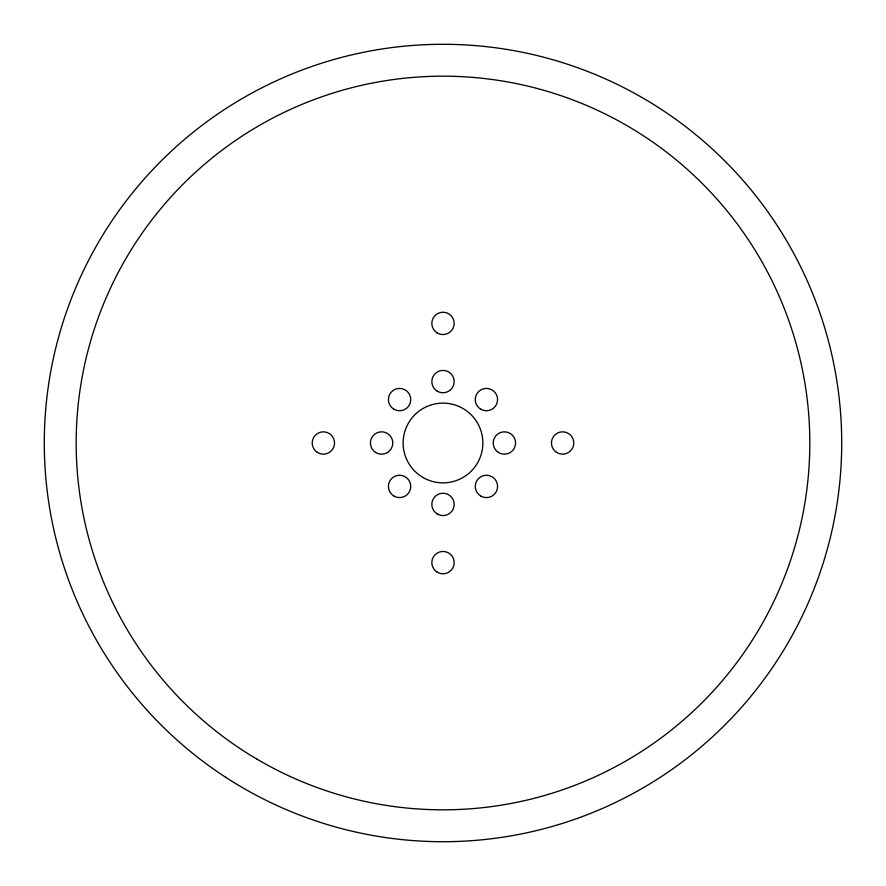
<?xml version="1.0" encoding="UTF-8"?>
<svg xmlns="http://www.w3.org/2000/svg" width="886" height="886" viewBox="0 0 886 886"><rect width="100%" height="100%" fill="white"/><g stroke="black" fill="none" stroke-linecap="round" stroke-linejoin="round"><path stroke-width="1.33" d="M256.851 759.08A366.815 366.815 0 0 0 809.804 446.167A366.815 366.815 0 0 0 262.345 123.752A366.815 366.815 0 0 0 256.851 759.08M423.065 477.532A39.87 39.87 0 0 0 482.87 443A39.87 39.87 0 0 0 423.065 408.468A39.87 39.87 0 0 0 423.065 477.532M436.942 390.97A11.164 11.164 0 0 0 454.153 382.165A11.164 11.164 0 0 0 437.917 371.655A11.164 11.164 0 0 0 436.942 390.97M480.655 409.144A11.164 11.164 0 0 0 497.578 399.796A11.164 11.164 0 0 0 481.02 389.807A11.164 11.164 0 0 0 480.655 409.144M498.342 452.381A11.164 11.164 0 0 0 515.552 443.565A11.164 11.164 0 0 0 499.316 433.066A11.164 11.164 0 0 0 498.342 452.381M480.655 495.983A11.164 11.164 0 0 0 497.578 486.624A11.164 11.164 0 0 0 481.02 476.646A11.164 11.164 0 0 0 480.655 495.983M436.942 513.78A11.164 11.164 0 0 0 454.153 504.965A11.164 11.164 0 0 0 437.917 494.466A11.164 11.164 0 0 0 436.942 513.78M393.816 495.983A11.164 11.164 0 0 0 410.739 486.624A11.164 11.164 0 0 0 394.181 476.646A11.164 11.164 0 0 0 393.816 495.983M375.531 452.381A11.164 11.164 0 0 0 392.753 443.565A11.164 11.164 0 0 0 376.506 433.066A11.164 11.164 0 0 0 375.531 452.381M393.816 409.144A11.164 11.164 0 0 0 410.739 399.796A11.164 11.164 0 0 0 394.181 389.807A11.164 11.164 0 0 0 393.816 409.144M436.953 332.771A11.164 11.164 0 0 0 454.153 323.933A11.164 11.164 0 0 0 437.905 313.456A11.164 11.164 0 0 0 436.953 332.771M317.332 452.381A11.164 11.164 0 0 0 334.531 443.554A11.164 11.164 0 0 0 318.284 433.066A11.164 11.164 0 0 0 317.332 452.381M436.953 572.002A11.164 11.164 0 0 0 454.153 563.164A11.164 11.164 0 0 0 437.905 552.687A11.164 11.164 0 0 0 436.953 572.002M556.563 452.381A11.164 11.164 0 0 0 573.763 443.554A11.164 11.164 0 0 0 557.515 433.066A11.164 11.164 0 0 0 556.563 452.381M225.509 777.177A398.722 398.722 0 0 0 841.146 464.264A398.722 398.722 0 0 0 262.345 87.559A398.722 398.722 0 0 0 225.509 777.177"/></g></svg>
